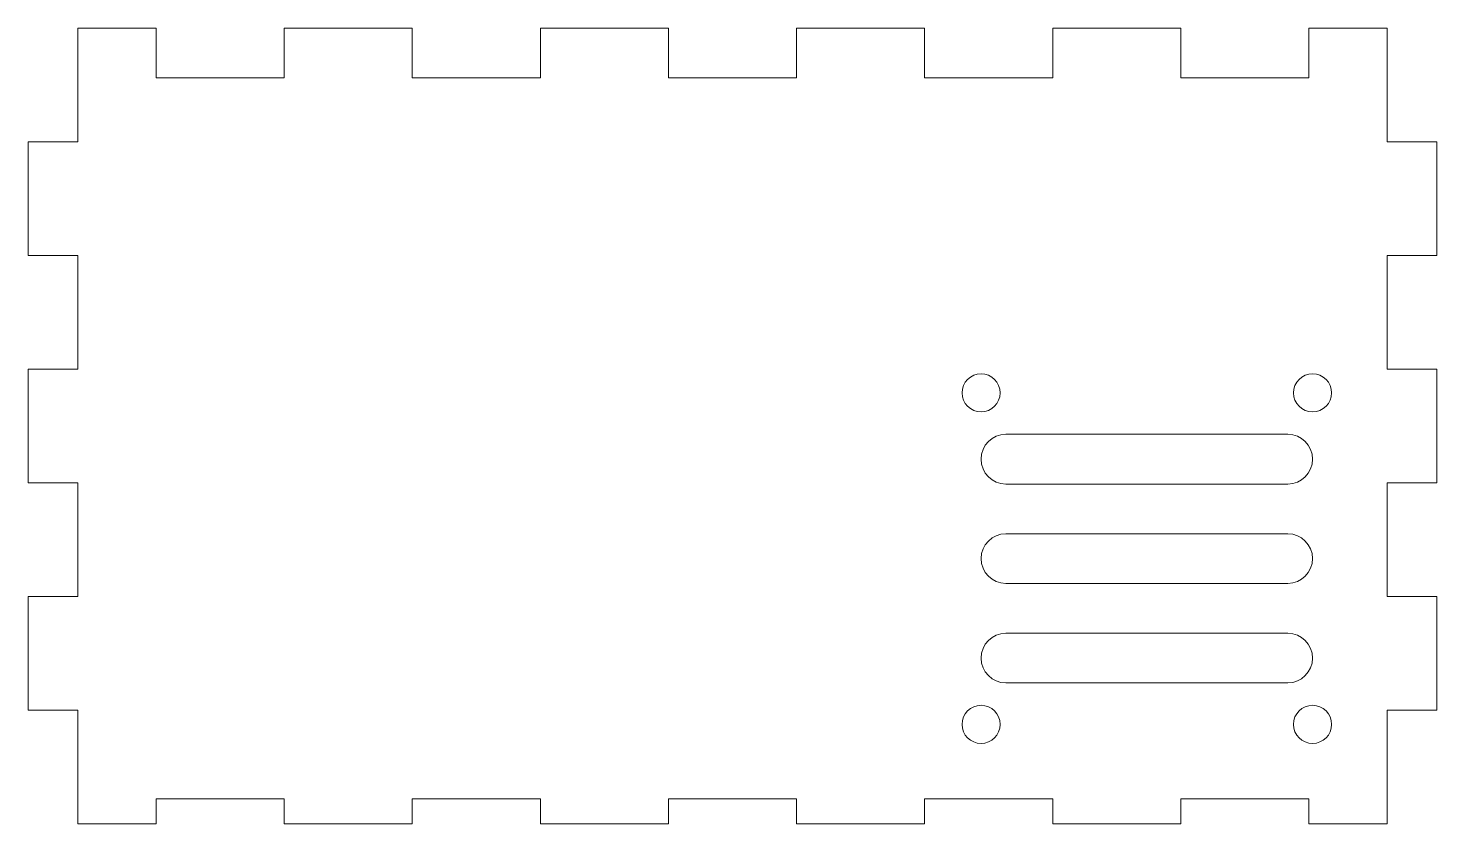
# Model space of a CAD drawing. Header units: millimetres. Extents: x -85 to 85, y -48 to 48.
import ezdxf

# ---------------------------------------------------------------- set-up
doc = ezdxf.new("R2010")
doc.units = ezdxf.units.MM

msp = doc.modelspace()

# ---------------------------------------------------------------- linework, layer by layer
at = {"color": 7, "linetype": 'Continuous', "lineweight": 15}
for p, q in [((-79, 34.29), (-79, 48)), ((-69.55, 48), (-79, 48)), ((-69.55, 48), (-69.55, 42)), ((-54.09, 42), (-54.09, 48)), ((-38.64, 48), (-54.09, 48)), ((-38.64, 48), (-38.64, 42)), ((-23.18, 42), (-23.18, 48)), ((-7.73, 48), (-23.18, 48)), ((-7.73, 48), (-7.73, 42)), ((7.73, 42), (7.73, 48)), ((23.18, 48), (7.73, 48)), ((23.18, 48), (23.18, 42)), ((38.64, 42), (38.64, 48)), ((54.09, 48), (38.64, 48)), ((54.09, 48), (54.09, 42)), ((69.55, 42), (69.55, 48)), ((79, 48), (69.55, 48)), ((79, 48), (79, 34.29)), ((-69.55, 42), (-54.09, 42)), ((-38.64, 42), (-23.18, 42)), ((-7.73, 42), (7.73, 42)), ((23.18, 42), (38.64, 42)), ((54.09, 42), (69.55, 42)), ((-85, 34.29), (-85, 20.57)), ((-85, 34.29), (-79, 34.29)), ((79, 34.29), (85, 34.29)), ((85, 20.57), (85, 34.29)), ((-79, 20.57), (-85, 20.57)), ((-79, 6.86), (-79, 20.57)), ((85, 20.57), (79, 20.57)), ((79, 20.57), (79, 6.86)), ((-85, 6.86), (-85, -6.86)), ((-85, 6.86), (-79, 6.86)), ((79, 6.86), (85, 6.86)), ((85, -6.86), (85, 6.86)), ((33, -1), (67, -1)), ((-79, -6.86), (-85, -6.86)), ((-79, -20.57), (-79, -6.86)), ((33, -7), (67, -7)), ((85, -6.86), (79, -6.86)), ((79, -6.86), (79, -20.57)), ((33, -13), (67, -13)), ((33, -19), (67, -19)), ((-85, -20.57), (-85, -34.29)), ((-85, -20.57), (-79, -20.57)), ((79, -20.57), (85, -20.57)), ((85, -34.29), (85, -20.57)), ((33, -25), (67, -25)), ((33, -31), (67, -31)), ((-79, -34.29), (-85, -34.29)), ((-79, -48), (-79, -34.29)), ((85, -34.29), (79, -34.29)), ((79, -34.29), (79, -48)), ((-54.09, -45), (-69.55, -45)), ((-69.55, -45), (-69.55, -48)), ((-54.09, -48), (-54.09, -45)), ((-23.18, -45), (-38.64, -45)), ((-38.64, -45), (-38.64, -48)), ((-23.18, -48), (-23.18, -45)), ((7.73, -45), (-7.73, -45)), ((-7.73, -45), (-7.73, -48)), ((7.73, -48), (7.73, -45)), ((38.64, -45), (23.18, -45)), ((23.18, -45), (23.18, -48)), ((38.64, -48), (38.64, -45)), ((69.55, -45), (54.09, -45)), ((54.09, -45), (54.09, -48)), ((69.55, -48), (69.55, -45)), ((-79, -48), (-69.55, -48)), ((-54.09, -48), (-38.64, -48)), ((-23.18, -48), (-7.73, -48)), ((7.73, -48), (23.18, -48)), ((38.64, -48), (54.09, -48)), ((69.55, -48), (79, -48))]:
    msp.add_line(p, q, dxfattribs=at)
for centre in [(30, 4), (70, 4), (30, -36), (70, -36)]:
    msp.add_circle(centre, 2.3, dxfattribs=at)
for centre, start, end in [((33, -4), 90, 270), ((67, -4), 270, 90), ((33, -16), 90, 270), ((67, -16), 270, 90), ((33, -28), 90, 270), ((67, -28), 270, 90)]:
    msp.add_arc(centre, 3, start, end, dxfattribs=at)

doc.saveas('drawing.dxf')
